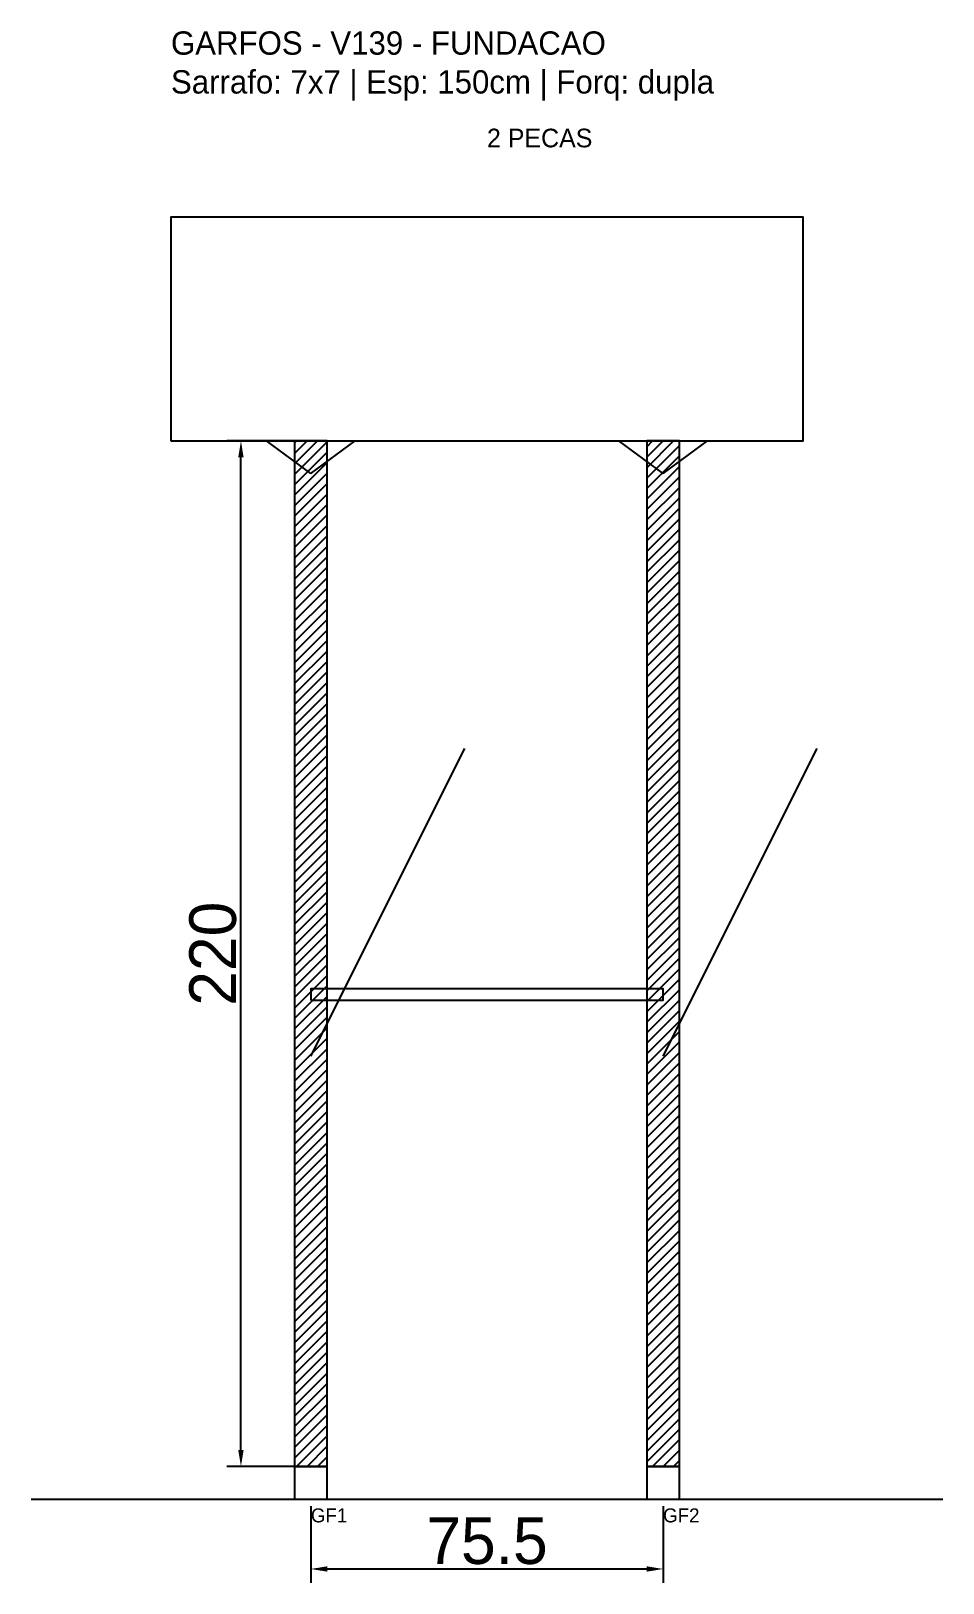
# Model space of a CAD drawing. Header units: metres. Extents: x -30 to 166, y -25 to 308.
import ezdxf

# ---------------------------------------------------------------- set-up
doc = ezdxf.new("R2010")
doc.units = ezdxf.units.M
for name, color, linetype in [('BARRA_ANCORAGEM', 1, 'Continuous'), ('COTA', 241, 'Continuous'), ('GARFOS OK', 3, 'Continuous'), ('NOME DA VIGA', 6, 'Continuous'), ('SARR_7x7', 40, 'Continuous'), ('TIRAS REESCORAMENTO', 252, 'Continuous'), ('VIGAS', 3, 'Continuous')]:
    doc.layers.add(name, color=color, linetype=linetype)
doc.dimstyles.new('EZ DXF', dxfattribs={"dimtxt": 10, "dimasz": 3.5, "dimexe": 3, "dimexo": 1.5, "dimgap": 1, "dimtad": 1, "dimdec": 1, "dimdsep": 46, "dimcen": 2.5, "dimazin": 3, "dimtfac": 1, "dimtmove": 0, "dimatfit": 3})

msp = doc.modelspace()

# ---------------------------------------------------------------- hatches: boundary and pattern name
at = {"layer": 'COTA'}
h = msp.add_hatch(dxfattribs=at)
h.set_pattern_fill('ANSI31', scale=0.5)
h.paths.add_polyline_path([(26.5, 0), (33.5, 0), (33.5, 220), (26.5, 220)])
h = msp.add_hatch(dxfattribs=at)
h.set_pattern_fill('ANSI31', scale=0.5)
h.paths.add_polyline_path([(102.02, 0), (109.02, 0), (109.02, 220), (102.02, 220)])

# ---------------------------------------------------------------- linework, layer by layer
at = {"layer": 'BARRA_ANCORAGEM'}
for p, q in [((30, 88), (63, 154)), ((105.52, 88), (138.52, 154))]:
    msp.add_line(p, q, dxfattribs=at)
at = {"layer": 'GARFOS OK'}
for p, q in [((30, 213), (20.5, 220)), ((20.5, 220), (39.5, 220)), ((30, 213), (39.5, 220)), ((105.52, 213), (96.02, 220)), ((96.02, 220), (115.02, 220)), ((105.52, 213), (115.02, 220))]:
    msp.add_line(p, q, dxfattribs=at)
at = {"layer": 'GARFOS OK', "linetype": 'CONTINUOUS'}
msp.add_line((-30, -7), (165.52, -7), dxfattribs=at)
at = {"layer": 'GARFOS OK'}
for points in [[(26.5, 0), (33.5, 0), (33.5, 220), (26.5, 220), (26.5, 0)], [(102.02, 0), (109.02, 0), (109.02, 220), (102.02, 220), (102.02, 0)]]:
    msp.add_lwpolyline(points, dxfattribs=at)
at = {"layer": 'SARR_7x7'}
for points in [[(26.5, -7), (33.5, -7), (33.5, 0), (26.5, 0), (26.5, -7)], [(102.02, -7), (109.02, -7), (109.02, 0), (102.02, 0), (102.02, -7)]]:
    msp.add_lwpolyline(points, dxfattribs=at)
at = {"layer": 'TIRAS REESCORAMENTO'}
msp.add_lwpolyline([(30, 100), (105.52, 100), (105.52, 102.5), (30, 102.5), (30, 100)], dxfattribs=at)
at = {"layer": 'VIGAS'}
msp.add_lwpolyline([(0, 220), (135.52, 220), (135.52, 268), (0, 268), (0, 220)], dxfattribs=at)

# ---------------------------------------------------------------- texts
at = {"layer": 'NOME DA VIGA'}
for s, height, p in [('2 PECAS', 4, (67.76, 283)), ('GF1', 3, (30, -12)), ('GF2', 3, (105.52, -12))]:
    msp.add_text(s, height=height, dxfattribs=at).set_placement(p)
at = {"layer": 'NOME DA VIGA', "insert": (0, 293), "char_height": 5, "attachment_point": 7}
msp.add_mtext('GARFOS - V139 - FUNDACAO\\PSarrafo: 7x7 | Esp: 150cm | Forq: dupla', dxfattribs=at)

# ---------------------------------------------------------------- dimensions: what is measured, and where the dimension line sits
at = {"layer": 'COTA'}
msp.add_linear_dim(base=(15, 0), p1=(30, 0), p2=(30, 220), angle=90, dimstyle='EZ DXF', dxfattribs=at).render()
msp.add_linear_dim(base=(30, -22), p1=(30, -7), p2=(105.52, -7), dimstyle='EZ DXF', dxfattribs=at).render()

doc.saveas('drawing.dxf')
